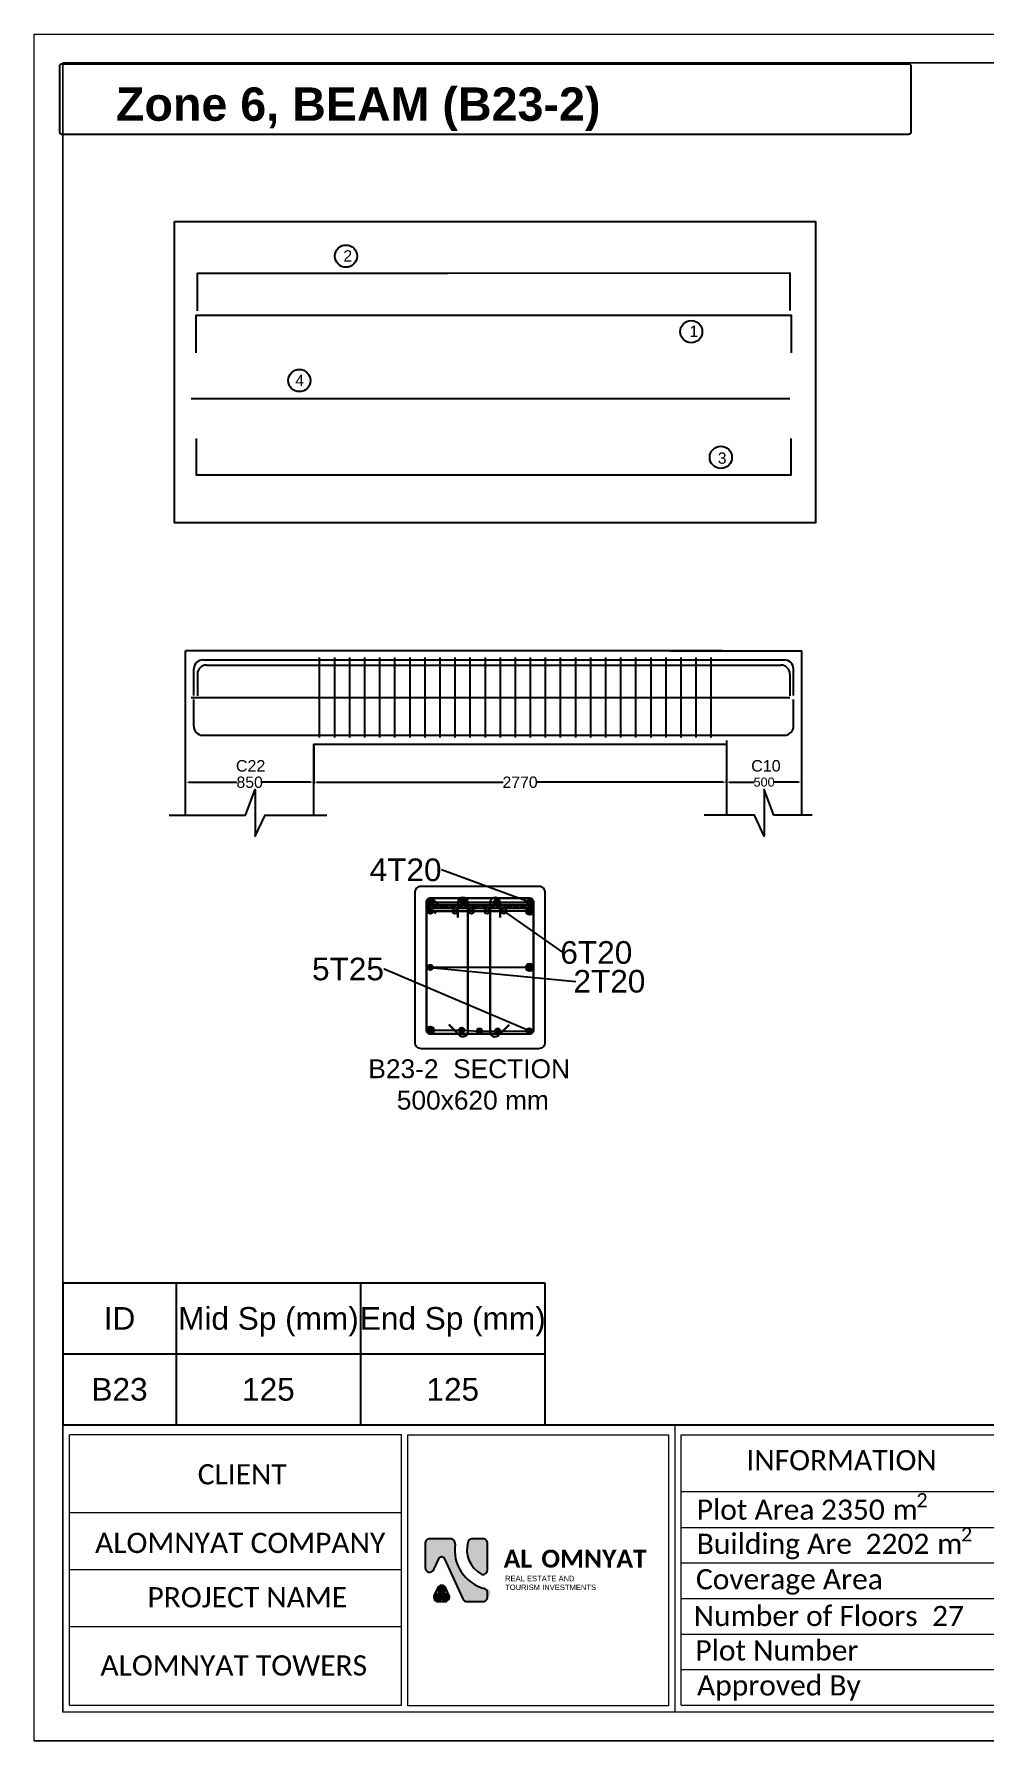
# Model space of a CAD drawing. Header units: inches. Extents: x 16 to 269, y 163 to 682.
# Drawn here: x 103.07 to 125.56, y 419.65 to 460 of the extents above; entities that cross this region are included whole.
import ezdxf
from ezdxf import colors
from ezdxf.entities.mleader import LeaderData, LeaderLine
from ezdxf.enums import TextEntityAlignment as Align
from ezdxf.math import Vec2, Vec3

# ---------------------------------------------------------------- set-up
doc = ezdxf.new("R2010")
doc.units = ezdxf.units.IN
doc.header["$MEASUREMENT"] = 0
doc.layers.get('Defpoints').update_dxf_attribs({"lineweight": 5})
for name, color, linetype in [('AutoRebar - BBS', 2, 'Continuous'), ('C', 7, 'Continuous'), ('MASSE', 7, 'Continuous'), ('S-ADDREINF', 3, 'Continuous'), ('S-MAINBAR', 5, 'Continuous'), ('S-OUTLINE', 7, 'Continuous'), ('S-SKIN', 6, 'Continuous'), ('S-STIRRUP', 1, 'Continuous'), ('S-TEXT', 2, 'Continuous'), ('Text', 7, 'Continuous')]:
    doc.layers.add(name, color=color, linetype=linetype)
doc.layers.add('Sheet_Borders', color=7, linetype='Continuous', lineweight=5)
doc.styles.add('Arial_1', font='arial.ttf', dxfattribs={"height": 0.45})
doc.styles.add('RA CALIBRI REGULAR', font='calibril.ttf')
doc.styles.get("Standard").update_dxf_attribs({"font": 'arial.ttf'})
doc.dimstyles.get("Standard").update_dxf_attribs({"dimtxt": 0.18, "dimasz": 0.18, "dimexe": 0.18, "dimexo": 0.0625, "dimgap": 0.09, "dimtad": 0, "dimtih": 1, "dimtoh": 1, "dimdec": 4, "dimzin": 0, "dimdsep": 46, "dimtxsty": 'Standard', "dimcen": 0.09, "dimadec": 0, "dimazin": 0, "dimtfac": 1, "dimtdec": 4, "dimtofl": 0, "dimtmove": 0, "dimatfit": 3, "dimfxl": 1, "dimtolj": 1, "dimtzin": 0, "dimarcsym": 0})

# ---------------------------------------------------------------- blocks, each defined once
blk = doc.blocks.new('sheet')
at = {"true_color": 0x293189}
h = blk.add_hatch(color=177, dxfattribs=at)
h.dxf.hatch_style = 1
h.paths.add_polyline_path([(-418.734, 40.158, 0.414214), (-418.845, 40.046), (-418.845, 39.448, 0.802913), (-418.633, 39.401), (-418.502, 39.683, -0.639253), (-418.375, 39.682), (-417.915, 38.681, 0.29294), (-417.813, 38.616), (-417.42, 38.616, 0.414214), (-417.308, 38.728, 0.553295), (-417.269, 38.913, -0.417813), (-418.106, 40.034, 0.459795), (-418.218, 40.158)])
at = {"true_color": 0x4554a5}
h = blk.add_hatch(color=175, dxfattribs=at)
h.dxf.hatch_style = 1
h.paths.add_polyline_path([(-417.472, 39.295, 0.584571), (-417.308, 39.402), (-417.308, 40.046, 0.414214), (-417.42, 40.158), (-417.702, 40.158, 0.291504), (-417.79, 40.082, 0.342448)])
at = {"true_color": 0x000000}
h = blk.add_hatch(color=18, dxfattribs=at)
h.dxf.hatch_style = 1
h.paths.add_polyline_path([(-418.439, 38.651, 1.441321), (-418.347, 38.839, 1.901432), (-418.531, 38.839, 1.434024)])
at = {"color": 177, "true_color": 0x293189}
blk.add_lwpolyline([(-418.213, 40.158), (-418.734, 40.158, 0.414214), (-418.845, 40.046), (-418.845, 39.448, 0.802913), (-418.633, 39.401), (-418.502, 39.683, -0.639253), (-418.375, 39.682), (-417.915, 38.681, 0.29294), (-417.813, 38.616), (-417.42, 38.616, 0.414214), (-417.308, 38.728), (-417.308, 38.848)], format="xyb", dxfattribs=at)
at = {"color": 175, "true_color": 0x4554a5}
blk.add_lwpolyline([(-417.308, 39.387), (-417.308, 40.046, 0.414214), (-417.42, 40.158), (-417.702, 40.158)], format="xyb", dxfattribs=at)
blk.add_lwpolyline([(-418.257, 38.775), (-418.338, 38.949, 0.63847), (-418.541, 38.949), (-418.621, 38.774, 0.547105), (-418.519, 38.616), (-418.358, 38.616, 0.548839)], format="xyb", close=True)
at = {"color": 177, "true_color": 0x293189}
for centre, radius, start, end in [((-418.215, 40.048), 0.11, 350.4257, 91.3796), ((-417.134, 39.886), 0.983, 171.6397, 255.0806), ((-417.417, 38.83), 0.111, 9.4358, 74.1171)]:
    blk.add_arc(centre, radius, start, end, dxfattribs=at)
at = {"color": 175, "true_color": 0x4554a5}
for centre, radius, start, end in [((-417.123, 39.894), 0.693, 164.6076, 239.8175), ((-417.686, 40.051), 0.108, 98.1031, 165.7009), ((-417.42, 39.394), 0.112, 242.4829, 356.2798)]:
    blk.add_arc(centre, radius, start, end, dxfattribs=at)
at = {"layer": 'Sheet_Borders', "linetype": 'Continuous', "lineweight": 0}
for p, q in [((-428.475, 35.187), (-428.475, 77.192)), ((-428.475, 77.192), (-369.075, 77.192)), ((-428.475, 35.187), (-428.475, 77.192)), ((-428.475, 77.192), (-369.075, 77.192)), ((-427.768, 35.894), (-427.768, 76.484)), ((-427.768, 76.484), (-369.782, 76.484)), ((-369.782, 76.484), (-427.768, 76.484)), ((-427.768, 76.484), (-427.768, 35.894)), ((-427.768, 42.966), (-427.768, 42.966)), ((-427.768, 42.966), (-369.782, 42.966)), ((-412.694, 42.966), (-412.694, 35.894)), ((-419.424, 42.721), (-427.606, 42.721)), ((-427.606, 36.07), (-427.606, 42.721)), ((-419.424, 36.07), (-419.424, 42.721)), ((-419.268, 42.721), (-412.85, 42.721)), ((-419.268, 36.051), (-419.268, 42.721)), ((-412.85, 42.721), (-412.85, 36.051)), ((-412.537, 42.719), (-401.369, 42.719)), ((-412.537, 36.069), (-412.537, 42.719)), ((-412.537, 41.327), (-404.039, 41.327)), ((-419.424, 40.796), (-427.606, 40.796)), ((-412.537, 40.441), (-404.039, 40.441)), ((-412.537, 39.566), (-404.039, 39.566)), ((-419.424, 39.395), (-427.606, 39.395)), ((-412.537, 38.692), (-404.039, 38.692)), ((-427.606, 38.003), (-419.424, 38.003)), ((-412.537, 37.817), (-404.039, 37.817)), ((-412.537, 36.943), (-404.039, 36.943)), ((-372.533, 35.894), (-427.768, 35.894)), ((-427.606, 36.07), (-419.424, 36.07)), ((-412.85, 36.051), (-419.268, 36.051)), ((-412.537, 36.069), (-401.369, 36.069))]:
    blk.add_line(p, q, dxfattribs=at)
blk.add_lwpolyline([(-369.075, 35.187), (-428.475, 35.187)], close=True, dxfattribs=at)
at = {"char_height": 0.43904, "attachment_point": 1}
for s, width, insert in [('{\\fCandara|b1|i0|c0|p34;\\C256;\\c0;AL} ', 0.43904, (-416.91, 39.892)), ('{\\fCandara|b1|i0|c0|p34;\\C256;\\c0;OMNYAT}', 2.78249, (-415.981, 39.892))]:
    blk.add_mtext_dynamic_manual_height_columns(s, width=width, gutter_width=2.195, heights=[0], dxfattribs=dict(at, insert=insert))
at = {"insert": (-416.876, 39.25), "char_height": 0.13365, "attachment_point": 1, "style": 'Arial_1'}
blk.add_mtext_dynamic_manual_height_columns('\\pxsm1;{\\C256;\\c0;REAL ESTATE AND}', width=2.81151, gutter_width=0.686, heights=[0.417], dxfattribs=at)
at = {"insert": (-416.875, 39.033), "char_height": 0.13365, "width": 2.81151, "attachment_point": 1, "style": 'Arial_1'}
blk.add_mtext('TOURISM INVESTMENTS', dxfattribs=at)
at = {"layer": 'Sheet_Borders', "linetype": 'Continuous', "lineweight": 0, "style": 'RA CALIBRI REGULAR'}
for s, height, p in [('INFORMATION', 0.49749, (-410.931, 41.846)), ('CLIENT', 0.4975, (-424.445, 41.499)), ('ALOMNYAT COMPANY', 0.49749, (-426.974, 39.811)), ('Coverage Area', 0.49749, (-412.174, 38.917)), ('PROJECT NAME', 0.49749, (-425.683, 38.473)), ('Plot Number', 0.49749, (-412.188, 37.165)), ('ALOMNYAT TOWERS', 0.49749, (-426.842, 36.795)), ('Approved By', 0.49749, (-412.149, 36.304))]:
    blk.add_text(s, height=height, dxfattribs=at).set_placement(p)
at = {"layer": 'Sheet_Borders', "style": 'RA CALIBRI REGULAR'}
for s, height, p in [('Plot Area ', 0.4975, (-412.155, 40.629)), ('2', 0.348, (-406.744, 40.936)), (' m', 0.4975, (-407.507, 40.629)), ('Building Are  ', 0.49749, (-412.155, 39.788)), ('2', 0.348, (-405.646, 40.094)), (' m', 0.4975, (-406.408, 39.788)), ('Number of Floors  ', 0.49749, (-412.228, 38.013))]:
    blk.add_text(s, height=height, dxfattribs=at).set_placement(p)
at = {"layer": 'Sheet_Borders', "color": 244, "true_color": 0x991b1e, "style": 'RA CALIBRI REGULAR'}
for s, p in [('2350', (-409.096, 40.629)), ('2202', (-407.997, 39.788)), ('27', (-406.36, 38.013))]:
    blk.add_text(s, height=0.4975, dxfattribs=at).set_placement(p)
blk = doc.blocks.new('*D820')
at = {"layer": 'Defpoints', "color": 0, "transparency": 16777216}
for p in [(3399, -17117), (6139, -17117), (6139, -17369)]:
    blk.add_point(p, dxfattribs=at)
at = {"layer": 'MASSE', "color": 0, "lineweight": -2, "transparency": 16777216}
for p, q in [((3399, -17127), (3399, -17379)), ((6139, -17127), (6139, -17379)), ((3420, -17369), (4656, -17369)), ((6117, -17369), (4881, -17369))]:
    blk.add_line(p, q, dxfattribs=at)
at = {"layer": 'MASSE', "color": 0, "transparency": 16777216}
for points in [[(3420, -17365), (3420, -17372), (3399, -17369)], [(6117, -17365), (6117, -17372), (6139, -17369)]]:
    blk.add_solid(points, dxfattribs=at)
at = {"layer": 'MASSE', "color": 0, "transparency": 16777216, "insert": (4769, -17369), "char_height": 75, "attachment_point": 5}
blk.add_mtext('\\A1;2770', dxfattribs=at)
blk = doc.blocks.new('*D821')
at = {"layer": 'Defpoints', "color": 0, "transparency": 16777216}
for p in [(6139, -17381), (6639, -17368), (6639, -17381)]:
    blk.add_point(p, dxfattribs=at)
at = {"layer": 'MASSE', "color": 0, "lineweight": -2, "transparency": 16777216}
for p, q in [((6139, -17370), (6139, -17357)), ((6160, -17368), (6322, -17368)), ((6617, -17368), (6455, -17368)), ((6639, -17370), (6639, -17357))]:
    blk.add_line(p, q, dxfattribs=at)
at = {"layer": 'MASSE', "color": 0, "transparency": 16777216}
for points in [[(6160, -17364), (6160, -17372), (6139, -17368)], [(6617, -17364), (6617, -17372), (6639, -17368)]]:
    blk.add_solid(points, dxfattribs=at)
at = {"layer": 'MASSE', "color": 0, "transparency": 16777216, "insert": (6389, -17368), "char_height": 60, "attachment_point": 5}
blk.add_mtext('\\A1;500', dxfattribs=at)
blk = doc.blocks.new('*D822')
at = {"layer": 'Defpoints', "color": 0, "transparency": 16777216}
for p in [(2549, -17369), (2549, -17369), (3399, -17369)]:
    blk.add_point(p, dxfattribs=at)
at = {"layer": 'MASSE', "color": 0, "lineweight": -2, "transparency": 16777216}
for p, q in [((2570, -17369), (2891, -17369)), ((3377, -17369), (3056, -17369))]:
    blk.add_line(p, q, dxfattribs=at)
at = {"layer": 'MASSE', "color": 0, "transparency": 16777216}
for points in [[(2570, -17365), (2570, -17372), (2549, -17369)], [(3377, -17365), (3377, -17372), (3399, -17369)]]:
    blk.add_solid(points, dxfattribs=at)
at = {"layer": 'MASSE', "color": 0, "transparency": 16777216, "insert": (2974, -17369), "char_height": 75, "attachment_point": 5}
blk.add_mtext('\\A1;850', dxfattribs=at)
blk = doc.blocks.new('_Origin')
at = {"color": 0, "linetype": 'ByBlock', "lineweight": -2}
blk.add_line((0, 0), (-1, 0), dxfattribs=at)
blk.add_circle((0, 0), 0.5, dxfattribs=at)
blk = doc.blocks.new('787665')
h = blk.add_hatch(color=3)
h.dxf.hatch_style = 1
edge = h.paths.add_edge_path()
edge.add_arc((4446.11947, -18224.02263), 17.34297, 0, 360)
edge = h.paths.add_edge_path()
edge.add_arc((4549.50098, -18224.02263), 17.34297, 0, 360)
edge = h.paths.add_edge_path()
edge.add_arc((4337.04317, -18224.02263), 17.34297, 0, 360)
edge = h.paths.add_edge_path()
edge.add_arc((4661.95412, -18224.02263), 17.34297, 0, 360)
at = {"layer": 'S-ADDREINF'}
h = blk.add_hatch(color=256, dxfattribs=at)
edge = h.paths.add_edge_path()
edge.add_arc((4173.47023, -18224.02263), 17.34297, 0, 360)
h = blk.add_hatch(color=256, dxfattribs=at)
edge = h.paths.add_edge_path()
edge.add_arc((4832.50297, -18224.02263), 17.34297, 0, 360)
at = {"layer": 'S-MAINBAR'}
h = blk.add_hatch(color=256, dxfattribs=at)
edge = h.paths.add_edge_path()
edge.add_arc((4173.47023, -18163.32224), 17.34297, 0, 360)
h = blk.add_hatch(color=256, dxfattribs=at)
edge = h.paths.add_edge_path()
edge.add_arc((4393.14781, -18163.32224), 17.34297, 0, 360)
h = blk.add_hatch(color=256, dxfattribs=at)
edge = h.paths.add_edge_path()
edge.add_arc((4612.82539, -18163.32224), 17.34297, 0, 360)
h = blk.add_hatch(color=256, dxfattribs=at)
edge = h.paths.add_edge_path()
edge.add_arc((4832.50297, -18163.32224), 17.34297, 0, 360)
h = blk.add_hatch(color=256, dxfattribs=at)
edge = h.paths.add_edge_path()
edge.add_arc((4173.47023, -19013.12762), 17.34297, 0, 360)
h = blk.add_hatch(color=256, dxfattribs=at)
edge = h.paths.add_edge_path()
edge.add_arc((4381.16344, -19013.31821), 17.34297, 0, 360)
h = blk.add_hatch(color=256, dxfattribs=at)
edge = h.paths.add_edge_path()
edge.add_arc((4499.65721, -19018.87156), 17.34297, 0, 360)
h = blk.add_hatch(color=256, dxfattribs=at)
edge = h.paths.add_edge_path()
edge.add_arc((4620.28365, -19019.05843), 17.34297, 0, 360)
h = blk.add_hatch(color=256, dxfattribs=at)
edge = h.paths.add_edge_path()
edge.add_arc((4829.69611, -19017.54438), 17.34297, 0, 360)
at = {"layer": 'S-SKIN'}
h = blk.add_hatch(color=256, dxfattribs=at)
edge = h.paths.add_edge_path()
edge.add_arc((4173.47023, -18596.89641), 17.34297, 0, 360)
h = blk.add_hatch(color=256, dxfattribs=at)
edge = h.paths.add_edge_path()
edge.add_arc((4832.50297, -18596.89641), 17.34297, 0, 360)
at = {"layer": 'S-TEXT', "transparency": 33554687}
h = blk.add_hatch(dxfattribs=at)
h.set_pattern_fill('ANSI32', scale=1.734297)
h.set_pattern_definition([(45, (-168522.62, 295472.998), (-11.6808213, 11.6808213), []), (45, (-168514.832, 295472.998), (-11.6808213, 11.6808213), [])])
h.paths.add_polyline_path([(4858.9385, -18180.66521), (4151.90233, -18180.66521), (4151.90233, -18206.378), (4858.9385, -18206.378)])
blk.add_lwpolyline([(2475.73227, -13648.98093), (6730.74983, -13648.98093), (6730.74983, -15648.69571), (2475.73227, -15648.69571)], close=True)
at = {"color": 3}
blk.add_lwpolyline([(2626.72403, -14240.66682), (2626.72403, -13990.66682), (4288.51337, -13990.66682), (6560.55334, -13988.87492), (6560.55334, -14238.87492)], dxfattribs=at)
at = {"color": 5}
for points in [[(2618.51337, -14520.11894), (2618.51337, -14270.11894), (6568.18309, -14270.11894), (6568.18309, -14520.11894)], [(2618.51337, -15088.35237), (2618.51337, -15328.35237), (6568.18309, -15328.35237), (6568.18309, -15088.35237)]]:
    blk.add_lwpolyline(points, dxfattribs=at)
at = {"color": 3}
blk.add_circle((3612.82671, -13878.56553), 73.72352, dxfattribs=at)
at = {"color": 5}
for centre in [(5905.26992, -14379.68103), (6102.00118, -15213.73404)]:
    blk.add_circle(centre, 73.72352, dxfattribs=at)
at = {"color": 6}
blk.add_circle((3304.25768, -14704.01182), 73.72352, dxfattribs=at)
at = {"layer": 'AutoRebar - BBS', "color": 5, "lineweight": 30}
blk.add_lwpolyline([(4210.76297, -18239.35728), (4154.81179, -18183.4061, -0.6681786379), (4173.46218, -18138.38006), (4832.32403, -18138.38006, -0.4142135624), (4858.69967, -18164.7557), (4858.69967, -19011.17254, -0.4142135624), (4832.32403, -19037.54818), (4173.46218, -19037.54818, -0.4142135624), (4147.08654, -19011.17254), (4147.08654, -18164.7557, -0.6681786379), (4192.11258, -18146.10531), (4248.06376, -18202.05649)], format="xyb", dxfattribs=at)
at = {"layer": 'AutoRebar - BBS', "color": 240, "lineweight": 30, "true_color": 0xed1f24}
for points in [[(4356.83996, -18265.78728), (4356.83996, -18166.45664, -1), (4423.06039, -18166.45664), (4423.06039, -19023.45692, -0.6681786379), (4366.53772, -19046.86938), (4296.30034, -18976.632)], [(4635.97257, -18266.01439), (4635.97257, -18166.68374, 1), (4569.75214, -18166.68374), (4569.75214, -19023.68403, 0.6681786379), (4626.27482, -19047.09649), (4696.51219, -18976.85911)]]:
    blk.add_lwpolyline(points, format="xyb", dxfattribs=at)
at = {"layer": 'S-ADDREINF'}
for p, q in [((2686.51361, -16591.55321), (4288.51337, -16591.55321)), ((4288.51337, -16591.55321), (6500.76377, -16591.55321)), ((2626.72403, -16651.55284), (2626.72403, -16794.54206)), ((6560.55334, -16651.55284), (6560.55334, -16794.54206))]:
    blk.add_line(p, q, dxfattribs=at)
for centre in [(4173.47023, -18224.02263), (4337.04317, -18224.02263), (4446.11947, -18224.02263), (4549.50098, -18224.02263), (4661.95412, -18224.02263), (4832.50297, -18224.02263)]:
    blk.add_circle(centre, 17.34297, dxfattribs=at)
for centre, start, end in [((2686.72403, -16651.55284), 90, 180), ((6500.55334, -16651.55284), 0, 90)]:
    blk.add_arc(centre, 60, start, end, dxfattribs=at)
at = {"layer": 'S-MAINBAR', "color": 5}
for p, q in [((2603.15834, -16794.23241), (2603.176, -16616.55284)), ((6584.11904, -16794.23241), (6584.10138, -16616.55284)), ((2602.19146, -16996.55284), (2602.20911, -16818.87327)), ((6585.08592, -16996.55284), (6585.06826, -16818.87327))]:
    blk.add_line(p, q, dxfattribs=at)
at = {"layer": 'S-MAINBAR'}
for p, q in [((2662.96557, -16556.55321), (6524.31181, -16556.55321)), ((2662.19146, -17056.55284), (6525.08592, -17056.55284))]:
    blk.add_line(p, q, dxfattribs=at)
for centre in [(4173.47023, -18163.32224), (4393.14781, -18163.32224), (4612.82539, -18163.32224), (4832.50297, -18163.32224), (4173.47023, -19013.12762), (4381.16344, -19013.31821), (4499.65721, -19018.87156), (4620.28365, -19019.05843), (4829.69611, -19017.54438)]:
    blk.add_circle(centre, 17.34297, dxfattribs=at)
for centre, start, end in [((2663.176, -16616.55284), 90, 180), ((6524.10138, -16616.55284), 0, 90), ((2662.19146, -16996.55284), 180, 270), ((6525.08592, -16996.55284), 270, 0)]:
    blk.add_arc(centre, 60, start, end, dxfattribs=at)
at = {"layer": 'S-OUTLINE'}
for p, q in [((2548.51337, -17586.29791), (2548.51337, -16496.55321)), ((3423.51337, -16496.55321), (2548.51337, -16496.55321)), ((5763.76401, -16496.55321), (6638.76401, -16496.55321)), ((6638.76401, -17586.29791), (6638.76401, -16496.55321)), ((6138.51337, -17091.55321), (6138.51337, -17586.29791)), ((3398.51337, -17116.55284), (3398.51337, -17586.29791))]:
    blk.add_line(p, q, dxfattribs=at)
for points in [[(6113.51337, -16496.55321), (3423.51337, -16496.55321)], [(3398.51337, -17116.55321), (6138.51337, -17116.55321)]]:
    blk.add_lwpolyline(points, dxfattribs=at)
blk.add_lwpolyline([(4069.41243, -19091.17097, 0.4142135624), (4112.76985, -19134.52838), (4893.20336, -19134.52838, 0.4142135624), (4936.56078, -19091.17097), (4936.56078, -18102.62186, 0.4142135624), (4893.20336, -18059.26444), (4112.76985, -18059.26444, 0.4142135624), (4069.41243, -18102.62186)], format="xyb", close=True, dxfattribs=at)
at = {"layer": 'S-SKIN'}
for p, q in [((2586.62677, -14823.17773), (6560.55334, -14823.17773)), ((2586.62677, -16806.55321), (6560.55334, -16806.55321))]:
    blk.add_line(p, q, dxfattribs=at)
for centre in [(4173.47023, -18596.89641), (4832.50297, -18596.89641)]:
    blk.add_circle(centre, 17.34297, dxfattribs=at)
at = {"layer": 'S-STIRRUP'}
for p, q in [((3438.51337, -17071.55321), (3438.51337, -16541.55321)), ((3538.51337, -17071.55321), (3538.51337, -16541.55321)), ((3638.51337, -17071.55321), (3638.51337, -16541.55321)), ((3738.51337, -17071.55321), (3738.51337, -16541.55321)), ((3838.51337, -17071.55321), (3838.51337, -16541.55321)), ((3938.51337, -17071.55321), (3938.51337, -16541.55321)), ((4038.51337, -17071.55321), (4038.51337, -16541.55321)), ((4138.51337, -17071.55321), (4138.51337, -16541.55321)), ((4238.51337, -17071.55321), (4238.51337, -16541.55321)), ((4338.51337, -17071.55321), (4338.51337, -16541.55321)), ((4438.51337, -17071.55321), (4438.51337, -16541.55321)), ((4538.51337, -17071.55321), (4538.51337, -16541.55321)), ((4638.51337, -17071.55321), (4638.51337, -16541.55321)), ((4738.51337, -17071.55321), (4738.51337, -16541.55321)), ((4838.51337, -17071.55321), (4838.51337, -16541.55321)), ((4938.51337, -17071.55321), (4938.51337, -16541.55321)), ((5038.51337, -17071.55321), (5038.51337, -16541.55321)), ((5138.51337, -17071.55321), (5138.51337, -16541.55321)), ((5238.51337, -17071.55321), (5238.51337, -16541.55321)), ((5338.51337, -17071.55321), (5338.51337, -16541.55321)), ((5438.51337, -17071.55321), (5438.51337, -16541.55321)), ((5538.51337, -17071.55321), (5538.51337, -16541.55321)), ((5638.51337, -17071.55321), (5638.51337, -16541.55321)), ((5738.51337, -17071.55321), (5738.51337, -16541.55321)), ((5838.51337, -17071.55321), (5838.51337, -16541.55321)), ((5938.51337, -17071.55321), (5938.51337, -16541.55321)), ((6038.51337, -17071.55321), (6038.51337, -16541.55321))]:
    blk.add_line(p, q, dxfattribs=at)
at = {"layer": 'S-TEXT', "color": 1}
for points in [[(2438.8993, -17586.29791), (2947.27957, -17586.29791), (3011.09973, -17416.87651), (3011.09973, -17725.48843), (3075.73187, -17586.29791), (3485.89845, -17586.29791)], [(6708.20288, -17586.29791), (6454.01274, -17586.29791), (6390.19259, -17416.87651), (6390.19259, -17725.48843), (6325.56044, -17586.29791), (5990.24397, -17586.29791)]]:
    blk.add_lwpolyline(points, dxfattribs=at)
at = {"layer": 'S-TEXT'}
blk.add_lwpolyline([(4151.90233, -18180.66521), (4858.9385, -18180.66521), (4858.9385, -18206.378), (4151.90233, -18206.378)], close=True, dxfattribs=at)
at = {"layer": 'Text'}
for p, q in [((1733.54101, -20689.87015), (2486.60014, -20689.87015)), ((1733.54101, -20689.87015), (1733.54101, -21631.19406)), ((2486.60014, -20689.87015), (2486.60014, -21631.19406)), ((2486.60014, -20689.87015), (2486.60014, -21631.19406)), ((2486.60014, -20689.87015), (2486.60014, -21631.19406)), ((2486.60014, -20689.87015), (4934.04228, -20689.87015)), ((3710.32121, -20689.87015), (3710.32121, -21631.19406)), ((4934.04228, -20689.87015), (4934.04228, -21631.19406)), ((1733.54101, -21160.5321), (2486.60014, -21160.5321)), ((2486.60014, -21160.5321), (4934.04228, -21160.5321)), ((1733.54101, -21631.19406), (15100.34041, -21631.19406))]:
    blk.add_line(p, q, dxfattribs=at)
at = {"layer": 'Text', "color": 7}
blk.add_lwpolyline([(7363.38122, -13056.28115, -0.4142135624), (7348.49233, -13071.17004), (1727.91146, -13071.17004, -0.4142135624), (1713.02256, -13056.28115), (1713.02256, -12617.12504, -0.4142135624), (1727.91146, -12602.23615), (7348.49233, -12602.23615, -0.4142135624), (7363.38122, -12617.12504)], format="xyb", close=True, dxfattribs=at)
at = {"xscale": 269.5397529527762, "yscale": 269.5397529527762, "zscale": 269.5397529527762}
blk.add_blockref('sheet', (117034.06659, -33212.21161), dxfattribs=at)
at = {"insert": (2835.40595, -19206.87451), "char_height": 125, "attachment_point": 1}
blk.add_mtext_dynamic_manual_height_columns('\\pxqc,t30;B23-2  SECTION \\P 500x620 mm   ', width=3191.5647142, gutter_width=12.5, heights=[743.99161], dxfattribs=at)
at = {"layer": 'C'}
for s, p in [('C22', (2980.18531, -17259.84761)), ('C10', (6401.17434, -17259.84761))]:
    blk.add_text(s, height=76.192821, dxfattribs=at).set_placement(p, align=Align.MIDDLE_CENTER)
at = {"layer": 'Text'}
for s, p in [('ID', (2110.07057, -20925.20113)), ('Mid Sp (mm)', (3098.46067, -20925.20113)), ('End Sp (mm)', (4322.18174, -20925.20113)), ('B23', (2110.07057, -21395.86308)), ('125', (3098.46067, -21395.86308)), ('125', (4322.18174, -21395.86308))]:
    blk.add_text(s, height=150, dxfattribs=at).set_placement(p, align=Align.MIDDLE_CENTER)
at = {"layer": 'Text', "insert": (2086.31074, -12759.46791), "char_height": 221.6087069, "attachment_point": 1}
blk.add_mtext_dynamic_manual_height_columns('{\\fArial|b1|i0|c178|p34;Zone 6, BEAM (B23-2)}', width=10864.0740153, gutter_width=5.54022, heights=[0], dxfattribs=at)
at = {"layer": 'Text', "color": 3, "insert": (3596.05593, -13839.34993), "char_height": 75, "attachment_point": 1}
blk.add_mtext('2', dxfattribs=at)
at = {"layer": 'Text', "color": 5, "char_height": 75, "attachment_point": 1}
for s, insert in [('1', (5893.6201, -14340.2233)), ('3', (6081.67787, -15180.99745))]:
    blk.add_mtext(s, dxfattribs=dict(at, insert=insert))
at = {"layer": 'Text', "color": 6, "insert": (3276.80512, -14664.71234), "char_height": 75, "attachment_point": 1}
blk.add_mtext('4', dxfattribs=at)
at = {"layer": 'MASSE'}
dim = blk.add_linear_dim(base=(6138.51337, -17368.55321), p1=(3398.51337, -17116.55321), p2=(6138.51337, -17116.55321), text='2770', dimstyle='Standard', override={"dimtxt": 75, "dimasz": 21.6, "dimexe": 10.8, "dimexo": 10.8, "dimzin": 8}, dxfattribs=at)
dim.commit()
dim.dimension.update_dxf_attribs({"geometry": '*D820', "text_midpoint": (4768.51337, -17368.55321)})
for base, p1, p2, override, picture, middle in [((2548.51337, -17368.55321), (3398.51337, -17368.55321), (2548.51337, -17368.55321), {"dimtxt": 75, "dimasz": 21.6, "dimexe": 10.8, "dimexo": 10.8, "dimdec": 2, "dimzin": 8, "dimtdec": 2}, '*D822', (2973.51337, -17368.55321)), ((6638.51337, -17368.04588), (6138.51337, -17380.99141), (6638.51337, -17380.99141), {"dimtxt": 60, "dimasz": 21.6, "dimexe": 10.8, "dimexo": 10.8, "dimdec": 2, "dimzin": 8, "dimtdec": 2}, '*D821', (6388.51337, -17368.04588))]:
    dim = blk.add_linear_dim(base=base, p1=p1, p2=p2, dimstyle='Standard', override=override, dxfattribs=at)
    dim.commit()
    dim.dimension.update_dxf_attribs({"geometry": picture, "text_midpoint": middle})
at = {"color": 5}
ml = blk.add_multileader_mtext('Standard', dxfattribs=at)
ml.set_content('4T20', color=5)
ml.set_leader_properties()
ml.set_arrow_properties(name='ORIGIN')
ml.build(insert=Vec2(0, 0))
ml.multileader.update_dxf_attribs({"dogleg_length": 0.36, "arrow_head_size": 50})
ctx = ml.context
ctx.base_point, ctx.char_height, ctx.arrow_head_size, ctx.landing_gap_size, ctx.plane_origin = Vec3(3782.73119, -17950.70932), 150, 50, 0.09, Vec3(4173.47023, -18163.32224)
ctx.text_align_type = 2
notes = []
notes.append((ctx, [(0, (1, 1, 0), (4248.2098, -17950.70932), (-1, 0), 0.36, [(3, [(4173.47023, -18163.32224), (4393.14781, -18163.32224), (4612.82539, -18163.32224), (4832.50297, -18163.32224)], 0, [])])]))
ctx.mtext.insert, ctx.mtext.alignment, ctx.mtext.flow_direction = Vec3(4247.7598, -17874.43033), 3, 5
at = {"color": 3}
ml = blk.add_multileader_mtext('Standard', dxfattribs=at)
ml.set_content('6T20', color=3)
ml.set_leader_properties()
ml.set_arrow_properties(name='ORIGIN')
ml.build(insert=Vec2(0, 0))
ml.multileader.update_dxf_attribs({"dogleg_length": 0.36, "arrow_head_size": 50})
ctx = ml.context
ctx.base_point, ctx.char_height, ctx.arrow_head_size, ctx.landing_gap_size, ctx.plane_origin = Vec3(5054.2933, -18498.9311), 150, 50, 0.09, Vec3(4832.50297, -18224.02263)
ctx.text_align_type = 2
notes.append((ctx, [(0, (1, 1, 0), (5053.9333, -18498.9311), (1, 0), 0.36, [(5, [(4832.50297, -18224.02263), (4336.63519, -18224.02263), (4173.47023, -18224.02263), (4446.11947, -18224.02263), (4549.50098, -18224.02263), (4661.95412, -18224.02263)], 0, [])])]))
ctx.mtext.insert, ctx.mtext.alignment, ctx.mtext.flow_direction = Vec3(5514.10363, -18422.65211), 3, 5
at = {"color": 5}
ml = blk.add_multileader_mtext('Standard', dxfattribs=at)
ml.set_content('5T25', color=5)
ml.set_leader_properties()
ml.set_arrow_properties(name='ORIGIN')
ml.build(insert=Vec2(0, 0))
ml.multileader.update_dxf_attribs({"dogleg_length": 0.36, "arrow_head_size": 50})
ctx = ml.context
ctx.base_point, ctx.char_height, ctx.arrow_head_size, ctx.landing_gap_size, ctx.plane_origin = Vec3(3404.83663, -18608.71482), 150, 50, 0.09, Vec3(4173.47023, -19017.78058)
ctx.text_align_type = 2
notes.append((ctx, [(0, (1, 1, 0), (3865.91551, -18608.71482), (-1, 0), 0.36, [(5, [(4173.8697, -19014.39569), (4381.16344, -19013.31821), (4499.65721, -19018.87156), (4620.28365, -19019.05843), (4829.69611, -19017.54438)], 0, [])])]))
ctx.mtext.insert, ctx.mtext.alignment, ctx.mtext.flow_direction = Vec3(3865.46551, -18532.43583), 3, 5
at = {"color": 6}
ml = blk.add_multileader_mtext('Standard', dxfattribs=at)
ml.set_content('2T20', color=6)
ml.set_leader_properties()
ml.set_arrow_properties(name='ORIGIN')
ml.build(insert=Vec2(0, 0))
ml.multileader.update_dxf_attribs({"dogleg_length": 0.36, "arrow_head_size": 50})
ctx = ml.context
ctx.base_point, ctx.char_height, ctx.arrow_head_size, ctx.landing_gap_size, ctx.plane_origin = Vec3(5139.29292, -18690.06988), 150, 50, 0.09, Vec3(4832.50297, -18596.89641)
ctx.text_align_type = 2
notes.append((ctx, [(0, (1, 1, 0), (5138.93292, -18690.06988), (1, 0), 0.36, [(2, [(4832.50297, -18596.89641), (4173.47023, -18596.89641)], 0, [])])]))
ctx.mtext.insert, ctx.mtext.alignment, ctx.mtext.flow_direction = Vec3(5600.84267, -18613.79089), 3, 5
for ctx, leaders in notes:
    for number, flags, end, landing, length, lines in leaders:
        leader = LeaderData()
        leader.index, (leader.has_last_leader_line, leader.has_dogleg_vector, leader.attachment_direction) = number, flags
        leader.last_leader_point, leader.dogleg_vector, leader.dogleg_length = Vec3(end), Vec3(landing), length
        for number, points, colour, breaks in lines:
            line = LeaderLine()
            line.index, line.vertices, line.color, line.breaks = number, Vec3.list(points), colors.encode_raw_color(colour), breaks
            leader.lines.append(line)
        ctx.leaders.append(leader)

msp = doc.modelspace()

# ---------------------------------------------------------------- block references
at = {"xscale": 0.003563514933548277, "yscale": 0.003563514933548277, "zscale": 0.003563514933548277}
msp.add_blockref('787665', (97.5672, 504.2086), dxfattribs=at)

doc.saveas('drawing.dxf')
